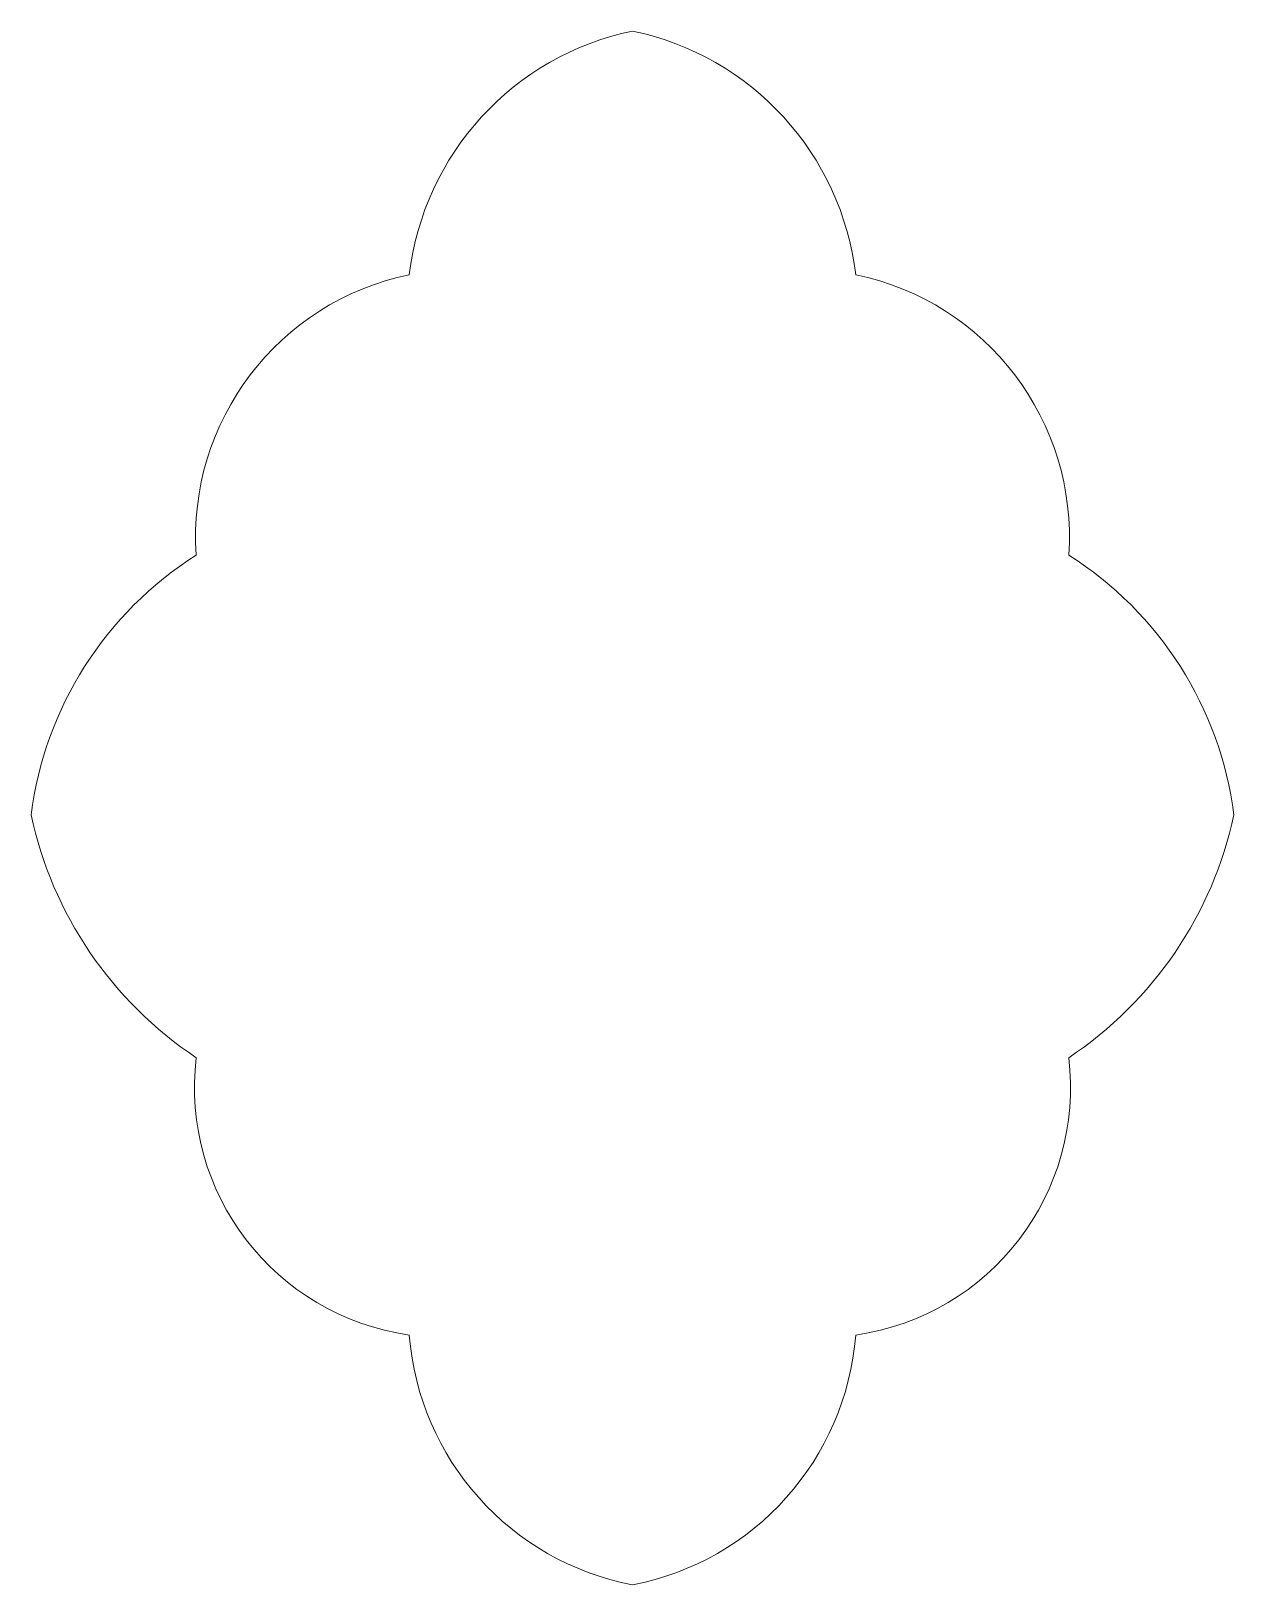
# Model space of a CAD drawing. Header units: millimetres. Extents: x 639 to 1030, y 330 to 834.
import ezdxf

# ---------------------------------------------------------------- set-up
doc = ezdxf.new("R2010")
doc.units = ezdxf.units.MM

msp = doc.modelspace()

# ---------------------------------------------------------------- linework, layer by layer
at = {"color": 7, "linetype": 'Continuous', "lineweight": 15}
for centre, radius, start, end in [((853.2, 744.22), 91.74, 101.7407, 173.2868), ((815.86, 744.22), 91.74, 6.7132, 78.2593), ((779.58, 669.86), 86.86, 101.6203, 183.893), ((889.48, 669.86), 86.86, 356.107, 78.3797), ((755.67, 564.87), 117.29, 122.3407, 172.7256), ((913.39, 564.87), 117.29, 7.2744, 57.6593), ((762.98, 606.12), 126.44, 192.053, 236.3554), ((906.08, 606.12), 126.44, 303.6446, 347.947), ((773.55, 491.23), 81.2, 173.1895, 261.8828), ((895.51, 491.23), 81.2, 278.1172, 6.8105), ((851.52, 417.83), 89.7, 184.4644, 259.0837), ((817.54, 417.83), 89.7, 280.9163, 355.5356)]:
    msp.add_arc(centre, radius, start, end, dxfattribs=at)

doc.saveas('drawing.dxf')
